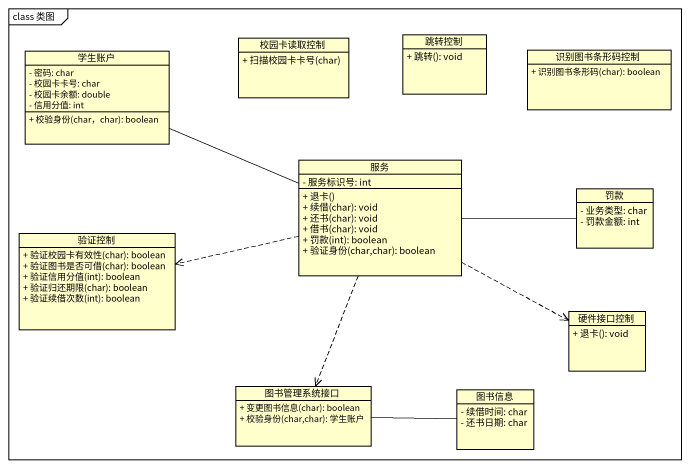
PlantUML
@startuml
mainframe class 类图
hide circle
hide empty members
skinparam classAttributeIconSize 0
class 学生账户 {
  - 密码: char
  - 校园卡卡号: char
  - 校园卡余额: double
  - 信用分值: int
  + 校验身份(char，char): boolean
}
class 校园卡读取控制 {
  + 扫描校园卡卡号(char)
}
class 跳转控制 {
  + 跳转(): void
}
class 识别图书条形码控制 {
  + 识别图书条形码(char): boolean
}
class 服务 {
  - 服务标识号: int
  + 退卡()
  + 续借(char): void
  + 还书(char): void
  + 借书(char): void
  + 罚款(int): boolean
  + 验证身份(char,char): boolean
}
class 罚款 {
  - 业务类型: char
  - 罚款金额: int
}
class 验证控制 {
  + 验证校园卡有效性(char): boolean
  + 验证图书是否可借(char): boolean
  + 验证信用分值(int): boolean
  + 验证归还期限(char): boolean
  + 验证续借次数(int): boolean
}
class 硬件接口控制 {
  + 退卡(): void
}
class 图书管理系统接口 {
  + 变更图书信息(char): boolean
  + 校验身份(char,char): 学生账户
}
class 图书信息 {
  - 续借时间: char
  - 还书日期: char
}
服务 -left- 学生账户
服务 -right- 罚款
服务 .left.> 验证控制
服务 .right.> 硬件接口控制
服务 ..> 图书管理系统接口
图书管理系统接口 -right- 图书信息
@enduml
